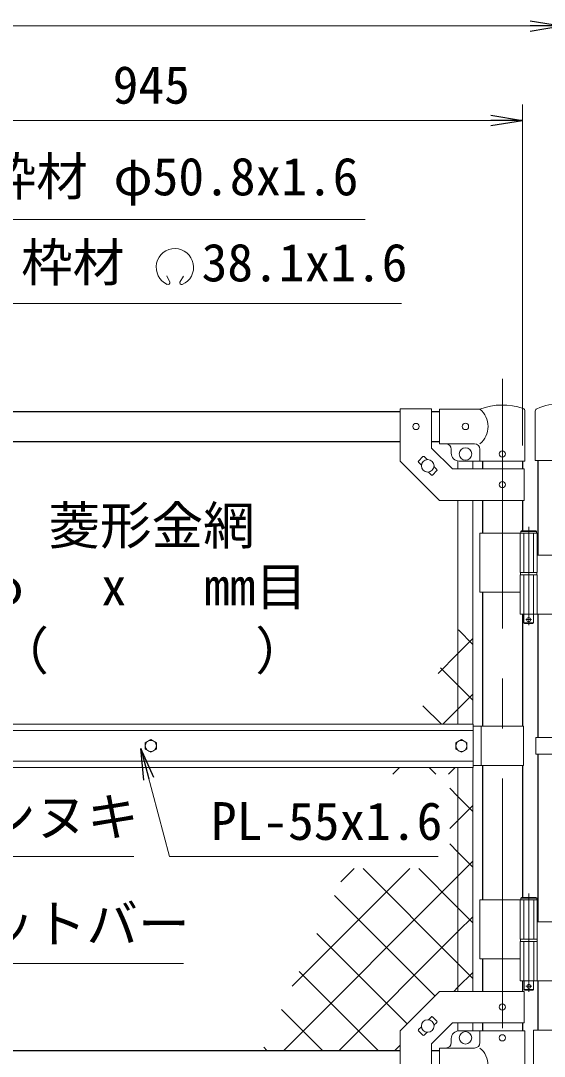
# Model space of a CAD drawing. Units: millimetres, scale not verified. Extents: x -4200 to 4200, y -2970 to 2970.
# Drawn here: x -2272 to -1606, y -358 to 958 of the extents above; entities that cross this region are included whole.
import ezdxf
from ezdxf.enums import TextEntityAlignment as Align

# ---------------------------------------------------------------- set-up
doc = ezdxf.new("R2010")
doc.units = ezdxf.units.MM
doc.header["$LTSCALE"] = 10
doc.linetypes.add('DASHED', pattern=[7.5, 6, -1.5])
doc.linetypes.add('USER1', pattern=[50.8, 31.75, -6.35, 6.35, -6.35])
for name, color, linetype, lineweight in [('0-1_D-BMK', 2, 'USER1', 13), ('0-2_D-STR1', 1, 'Continuous', 25), ('0-3_D-STR3', 3, 'Continuous', 13), ('0-7_D-STR-DIM', 7, 'Continuous', 13), ('0-A_D-STR-TXT', 7, 'Continuous', 13), ('0-B_D-STR2', 7, 'Continuous', 13)]:
    doc.layers.add(name, color=color, linetype=linetype, lineweight=lineweight)
doc.layers.add('0-8_0', color=7, linetype='Continuous')
doc.styles.add('ＭＳ ゴシック', font='')
doc.styles.get('ＭＳ ゴシック').set_extended_font_data('MS Gothic')

# ---------------------------------------------------------------- blocks, each defined once
blk = doc.blocks.new('_Open')
at = {"layer": '0-8_0'}
blk.add_line((-10, 1.667), (0, 0), dxfattribs=at)
blk.add_lwpolyline([(-10, -1.667), (0, 0), (-10, 0)], dxfattribs=at)

msp = doc.modelspace()

# ---------------------------------------------------------------- linework, layer by layer
at = {"layer": '0-1_D-BMK'}
for p, q in [((-1659.2, 503.1), (-1659.2, -435.29)), ((-1625.78, 314.79), (-1625.78, 189.9)), ((-1629.4, 196.87), (-1622.15, 196.87)), ((-1625.64, -151.21), (-1625.64, -276.1)), ((-1629.26, -269.13), (-1622.01, -269.13))]:
    msp.add_line(p, q, dxfattribs=at)
at = {"layer": '0-2_D-STR1'}
for p, q in [((-2423.4, 461.37), (-1789.2, 461.37)), ((-1749.2, 461.37), (-1739.2, 461.37)), ((-2423.4, 423.37), (-1789.2, 423.37)), ((-1749.2, 423.37), (-1739.2, 423.37)), ((-1684.6, 398.37), (-1684.6, 388.32)), ((-1633.8, 398.37), (-1633.8, 388.32)), ((-1614.3, 399.07), (-1614.3, 278.87)), ((-1684.6, 348.32), (-1684.6, 306.87)), ((-1633.8, 348.32), (-1633.8, 309.87)), ((-1684.6, 231.87), (-1684.6, 61.37)), ((-1633.8, 203.87), (-1633.8, 61.37)), ((-1614.3, 203.87), (-1614.3, 46.87)), ((-1614.3, 25.87), (-1614.3, -187.13)), ((-1684.6, 11.37), (-1684.6, -159.13)), ((-1633.8, 11.37), (-1633.8, -156.13)), ((-1684.6, -234.13), (-1684.6, -275.58)), ((-1633.8, -262.13), (-1633.8, -275.58)), ((-1614.3, -262.13), (-1614.3, -324.93)), ((-1684.6, -315.58), (-1684.6, -325.63)), ((-1633.8, -315.58), (-1633.8, -325.63)), ((-2423.4, -350.63), (-1789.2, -350.63)), ((-1749.2, -350.63), (-1739.2, -350.63))]:
    msp.add_line(p, q, dxfattribs=at)
at = {"layer": '0-3_D-STR3'}
for p, q in [((-1789.2, 464.57), (-1789.2, 398.32)), ((-1749.2, 464.57), (-1789.2, 464.57)), ((-1749.2, 464.57), (-1749.2, 414.89)), ((-1739.2, 464.37), (-1687.75, 464.37)), ((-1739.2, 464.37), (-1739.2, 420.37)), ((-1630.65, 398.37), (-1630.65, 462.06)), ((-1617.45, 461.92), (-1617.45, 399.07)), ((-1722.63, 388.32), (-1749.2, 414.89)), ((-1739.2, 420.37), (-1694.75, 420.37)), ((-1724.2, 413.37), (-1724.2, 408.37)), ((-1687.75, 398.37), (-1687.75, 413.37)), ((-1760.21, 403.98), (-1765.86, 398.33)), ((-1762.15, 393.2), (-1765.86, 396.91)), ((-1755.08, 400.27), (-1758.79, 403.98)), ((-1715.7, 398.37), (-1715.7, 388.32)), ((-1687.75, 398.37), (-1714.2, 398.37)), ((-1696.7, 398.37), (-1696.7, 388.32)), ((-1630.65, 398.37), (-1687.75, 398.37)), ((-1617.45, 399.07), (-1529.05, 399.07)), ((-1749.6, 380.65), (-1753.32, 384.37)), ((-1742.53, 386.31), (-1748.19, 380.65)), ((-1742.53, 387.72), (-1746.24, 391.44)), ((-1631.5, 388.32), (-1722.63, 388.32)), ((-1631.5, 388.32), (-1631.5, 348.32)), ((-1715.7, 348.32), (-1715.7, 63.87)), ((-1696.7, 348.32), (-1696.7, 63.87)), ((-1687.75, 306.87), (-1687.75, 231.87)), ((-1687.75, 306.87), (-1614.98, 306.87)), ((-1636.58, 306.87), (-1636.58, 256.87)), ((-1615.78, 308.87), (-1635.78, 308.87)), ((-1634.78, 309.87), (-1616.78, 309.87)), ((-1615.78, 308.87), (-1616.78, 309.87)), ((-1615.78, 308.87), (-1615.78, 306.87)), ((-1614.98, 306.87), (-1614.98, 256.87)), ((-1614.98, 278.87), (-1550.75, 278.87)), ((-1636.58, 256.87), (-1614.98, 256.87)), ((-1636.58, 253.87), (-1614.98, 253.87)), ((-1636.58, 253.87), (-1636.58, 203.87)), ((-1636.28, 256.87), (-1636.28, 253.87)), ((-1636.28, 253.87), (-1615.28, 253.87)), ((-1615.28, 256.87), (-1615.28, 253.87)), ((-1614.98, 253.87), (-1614.98, 203.87)), ((-1687.75, 231.87), (-1636.8, 231.87)), ((-1636.58, 203.87), (-1550.75, 203.87)), ((-1631.78, 203.87), (-1631.78, 192.87)), ((-1630.78, 191.87), (-1631.78, 192.87)), ((-1630.78, 191.87), (-1620.78, 191.87)), ((-1620.78, 191.87), (-1619.78, 192.87)), ((-2516.3, 63.87), (-1696.3, 63.87)), ((-2516.3, 55.87), (-1696.3, 55.87)), ((-1696.3, 8.87), (-1696.3, 63.87)), ((-1632.2, 61.37), (-1696.3, 61.37)), ((-1686.2, 61.37), (-1686.2, 11.37)), ((-1632.2, 61.37), (-1632.2, 11.37)), ((-1616.85, 46.87), (-1616.85, 25.87)), ((-1616.85, 46.87), (-1502.05, 46.87)), ((-2516.3, 16.87), (-1696.3, 16.87)), ((-1616.85, 25.87), (-1502.05, 25.87)), ((-2516.3, 8.87), (-1696.3, 8.87)), ((-1715.7, 8.87), (-1715.7, -275.58)), ((-1696.7, 8.87), (-1696.7, -275.58)), ((-1632.2, 11.37), (-1696.3, 11.37)), ((-1615.64, -157.13), (-1635.64, -157.13)), ((-1634.64, -156.13), (-1616.64, -156.13)), ((-1615.64, -157.13), (-1616.64, -156.13)), ((-1615.64, -157.13), (-1615.64, -159.13)), ((-1687.75, -159.13), (-1687.75, -234.13)), ((-1687.75, -159.13), (-1614.84, -159.13)), ((-1636.44, -159.13), (-1636.44, -209.13)), ((-1614.84, -159.13), (-1614.84, -209.13)), ((-1614.84, -187.13), (-1550.5, -187.13)), ((-1636.44, -209.13), (-1614.84, -209.13)), ((-1636.14, -209.13), (-1636.14, -212.13)), ((-1615.14, -209.13), (-1615.14, -212.13)), ((-1636.44, -212.13), (-1614.84, -212.13)), ((-1636.44, -212.13), (-1636.44, -262.13)), ((-1636.14, -212.13), (-1615.14, -212.13)), ((-1614.84, -212.13), (-1614.84, -262.13)), ((-1687.75, -234.13), (-1636.55, -234.13)), ((-1636.44, -262.13), (-1550.5, -262.13)), ((-1631.64, -262.13), (-1631.64, -273.13)), ((-1630.64, -274.13), (-1631.64, -273.13)), ((-1631.5, -315.58), (-1631.5, -275.58)), ((-1630.64, -274.13), (-1620.64, -274.13)), ((-1620.64, -274.13), (-1619.64, -273.13)), ((-1749.6, -307.92), (-1753.32, -311.63)), ((-1722.63, -315.58), (-1749.2, -342.15)), ((-1742.53, -313.57), (-1748.19, -307.92)), ((-1742.53, -314.99), (-1746.24, -318.7)), ((-1631.5, -315.58), (-1722.63, -315.58)), ((-1715.7, -315.58), (-1715.7, -325.63)), ((-1696.7, -315.58), (-1696.7, -325.63)), ((-1789.2, -391.83), (-1789.2, -325.58)), ((-1762.15, -320.46), (-1765.86, -324.18)), ((-1760.21, -331.25), (-1765.86, -325.59)), ((-1755.08, -327.53), (-1758.79, -331.25)), ((-1687.75, -325.63), (-1714.2, -325.63)), ((-1630.65, -325.63), (-1687.75, -325.63)), ((-1687.75, -325.63), (-1687.75, -340.63)), ((-1630.65, -325.63), (-1630.65, -389.33)), ((-1619.75, -324.93), (-1529.05, -324.93)), ((-1619.75, -324.93), (-1619.75, -390.93)), ((-1749.2, -391.83), (-1749.2, -342.15)), ((-1724.2, -340.63), (-1724.2, -335.63)), ((-1739.2, -347.63), (-1694.75, -347.63)), ((-1739.2, -391.63), (-1739.2, -347.63))]:
    msp.add_line(p, q, dxfattribs=at)
at = {"layer": '0-3_D-STR3', "linetype": 'DASHED'}
for p, q in [((-1632.08, 306.87), (-1632.08, 256.87)), ((-1619.48, 306.87), (-1619.48, 256.87)), ((-1632.08, 253.87), (-1632.08, 203.87)), ((-1619.48, 253.87), (-1619.48, 203.87)), ((-1631.94, -159.13), (-1631.94, -209.13)), ((-1619.34, -159.13), (-1619.34, -209.13)), ((-1631.94, -212.13), (-1631.94, -262.13)), ((-1619.34, -212.13), (-1619.34, -262.13))]:
    msp.add_line(p, q, dxfattribs=at)
at = {"layer": '0-3_D-STR3'}
for points in [[(-1631.5, 348.32), (-1739.2, 348.32), (-1789.2, 398.32)], [(-1634.78, 309.87), (-1635.78, 308.87), (-1635.78, 306.87)], [(-1619.78, 203.87), (-1619.78, 192.87), (-1631.78, 192.87)], [(-1634.64, -156.13), (-1635.64, -157.13), (-1635.64, -159.13)], [(-1619.64, -262.13), (-1619.64, -273.13), (-1631.64, -273.13)], [(-1631.5, -275.58), (-1739.2, -275.58), (-1789.2, -325.58)]]:
    msp.add_lwpolyline(points, dxfattribs=at)
for points in [[(-2106.3, 44.47), (-2113.31, 40.42), (-2113.31, 32.32), (-2106.3, 28.27), (-2099.28, 32.32), (-2099.28, 40.42)], [(-1711.3, 44.47), (-1718.31, 40.42), (-1718.31, 32.32), (-1711.3, 28.27), (-1704.28, 32.32), (-1704.28, 40.42)]]:
    msp.add_lwpolyline(points, close=True, dxfattribs=at)
for centre, radius in [((-1769.2, 442.32), 4), ((-1706.2, 442.37), 4), ((-1706.2, 407.37), 8), ((-1659.2, 407.37), 4), ((-1754.2, 392.32), 8), ((-1659.2, 368.32), 4), ((-1625.78, 196.87), 2.5), ((-2106.3, 36.37), 7.03), ((-1711.3, 36.37), 7.03), ((-1625.64, -269.13), 2.5), ((-1659.2, -295.58), 4), ((-1754.2, -319.58), 8), ((-1706.2, -334.63), 8), ((-1659.2, -334.63), 4)]:
    msp.add_circle(centre, radius, dxfattribs=at)
for centre, radius, start, end in [((-1659.2, 389.64), 80, 70.77949, 110.9084), ((-1705.94, 442.37), 28.55, 309.59418, 50.40582), ((-1633.95, 462.06), 3.3, 0, 70.77949), ((-1614.15, 461.92), 3.3, 113.10629, 180), ((-1584.05, 391.37), 80, 67.09875, 113.10629), ((-1731.2, 413.37), 7, 0, 90), ((-1714.2, 408.37), 10, 180, 270), ((-1694.75, 413.37), 7, 0, 90), ((-1765.16, 397.62), 1, 135, 225), ((-1759.5, 403.28), 1, 45, 135), ((-1743.24, 387.01), 1, 315, 45), ((-1748.89, 381.36), 1, 225, 315), ((-1748.89, -308.62), 1, 45, 135), ((-1743.24, -314.28), 1, 315, 45), ((-1765.16, -324.89), 1, 135, 225), ((-1714.2, -335.63), 10, 90, 180), ((-1759.5, -330.54), 1, 225, 315), ((-1731.2, -340.63), 7, 270, 0), ((-1694.75, -340.63), 7, 270, 0), ((-1705.94, -369.63), 28.55, 309.59418, 50.40582)]:
    msp.add_arc(centre, radius, start, end, dxfattribs=at)
at = {"layer": '0-7_D-STR-DIM'}
for p, q in [((-2579.05, 951.37), (-1624.05, 951.37)), ((-1633.8, 418.37), (-1633.8, 851.37)), ((-2538.8, 831.37), (-1673.8, 831.37))]:
    msp.add_line(p, q, dxfattribs=at)
at = {"layer": '0-A_D-STR-TXT'}
for p, q in [((-2082.01, 625.75), (-2085.84, 633.96)), ((-2069.42, 625.74), (-2064.9, 633.58)), ((-2064.55, -240.13), (-2503.14, -240.13))]:
    msp.add_line(p, q, dxfattribs=at)
for points in [[(-1833.88, 705.49), (-2370.08, 705.49), (-2543.76, 316.15)], [(-1787.47, 598.46), (-2323.67, 598.46), (-2378.23, 452.8)], [(-2128.03, -104.32), (-2432, -104.32), (-2504.81, 30.08)], [(-1741.11, -104.32), (-2082.39, -104.32), (-2118.49, 31.26)]]:
    msp.add_lwpolyline(points, dxfattribs=at)
for centre, radius, start, end in [((-2075.72, 644.63), 23.75, 292.92895, 245.65759), ((-2084.47, 625.29), 2.5, 245.55066, 10.6575), ((-2066.97, 625.28), 2.5, 169.34241, 276.63708)]:
    msp.add_arc(centre, radius, start, end, dxfattribs=at)
at = {"layer": '0-B_D-STR2'}
for p, q in [((-1696.7, 165.23), (-1715.26, 183.8)), ((-1736.75, 63.87), (-1760.24, 87.35)), ((-1798.38, 0.46), (-1789.97, 8.87)), ((-1744.05, 0.46), (-1752.46, 8.87)), ((-1727.67, 0.46), (-1719.26, 8.87)), ((-1715.7, -128.99), (-1696.7, -109.99)), ((-1937.34, -350.63), (-1715.7, -128.99)), ((-1926.4, -268.98), (-1776.96, -119.54)), ((-1864.61, -136.49), (-1847.67, -119.54)), ((-1715.7, -240.03), (-1836.18, -119.54)), ((-1715.7, -169.32), (-1765.47, -119.54)), ((-1745.03, -281.41), (-1872.67, -153.77)), ((-1696.7, -188.32), (-1715.7, -169.32)), ((-1715.7, -199.7), (-1696.7, -180.7)), ((-1780.38, -316.77), (-1895.16, -201.99)), ((-1866.63, -350.63), (-1715.7, -199.7)), ((-1696.7, -259.03), (-1715.7, -240.03)), ((-1817.23, -350.63), (-1917.65, -250.21)), ((-1887.94, -350.63), (-1940.13, -298.44)), ((-1958.65, -350.63), (-1962.62, -346.66)), ((-1795.92, -350.63), (-1789.2, -343.91))]:
    msp.add_line(p, q, dxfattribs=at)
for points in [[(-1741.05, 128.5), (-1715.7, 153.85), (-1696.7, 172.85)], [(-1696.7, 94.52), (-1715.7, 113.52), (-1737.75, 135.58)], [(-1734.97, 63.87), (-1715.7, 83.14), (-1696.7, 102.14)], [(-1696.7, -46.9), (-1715.7, -27.9), (-1726.07, -17.53)], [(-1726.07, -68.65), (-1715.7, -58.28), (-1696.7, -39.28)], [(-1696.7, -117.61), (-1715.7, -98.61), (-1726.07, -88.24)], [(-1720.87, -275.58), (-1715.7, -270.41), (-1696.7, -251.41)]]:
    msp.add_lwpolyline(points, dxfattribs=at)

# ---------------------------------------------------------------- block references
at = {"layer": '0-7_D-STR-DIM', "xscale": 4, "yscale": 4}
for p in [(-1584.05, 951.37), (-1633.8, 831.37)]:
    msp.add_blockref('_Open', p, dxfattribs=at)
at = {"layer": '0-A_D-STR-TXT', "xscale": 4, "yscale": 4, "rotation": 104.91069}
msp.add_blockref('_Open', (-2119.01, 33.19), dxfattribs=at)

# ---------------------------------------------------------------- texts
at = {"layer": '0-7_D-STR-DIM', "style": 'ＭＳ ゴシック'}
msp.add_text('945', height=48.09, dxfattribs=at).set_placement((-2154.77, 838.12), align=Align.BOTTOM_LEFT)
at = {"layer": '0-A_D-STR-TXT', "style": 'ＭＳ ゴシック'}
for s, p in [('枠材 φ50.8x1.6', (-2317.63, 721.63)), ('枠材 \u300038.1x1.6', (-2271.22, 612.32)), ('菱形金網', (-2236.5, 278.07)), ('φ\u3000 x\u3000 mm目', (-2317.71, 200.49)), ('（\u3000\u3000\u3000\u3000）', (-2301.47, 118.84)), ('カンヌキ', (-2384.12, -92.24)), ('PL-55x1.6', (-2029.94, -97.57)), ('ネットバー', (-2385.11, -228.18))]:
    msp.add_text(s, height=48.09, dxfattribs=at).set_placement(p, align=Align.BOTTOM_LEFT)

doc.saveas('drawing.dxf')
